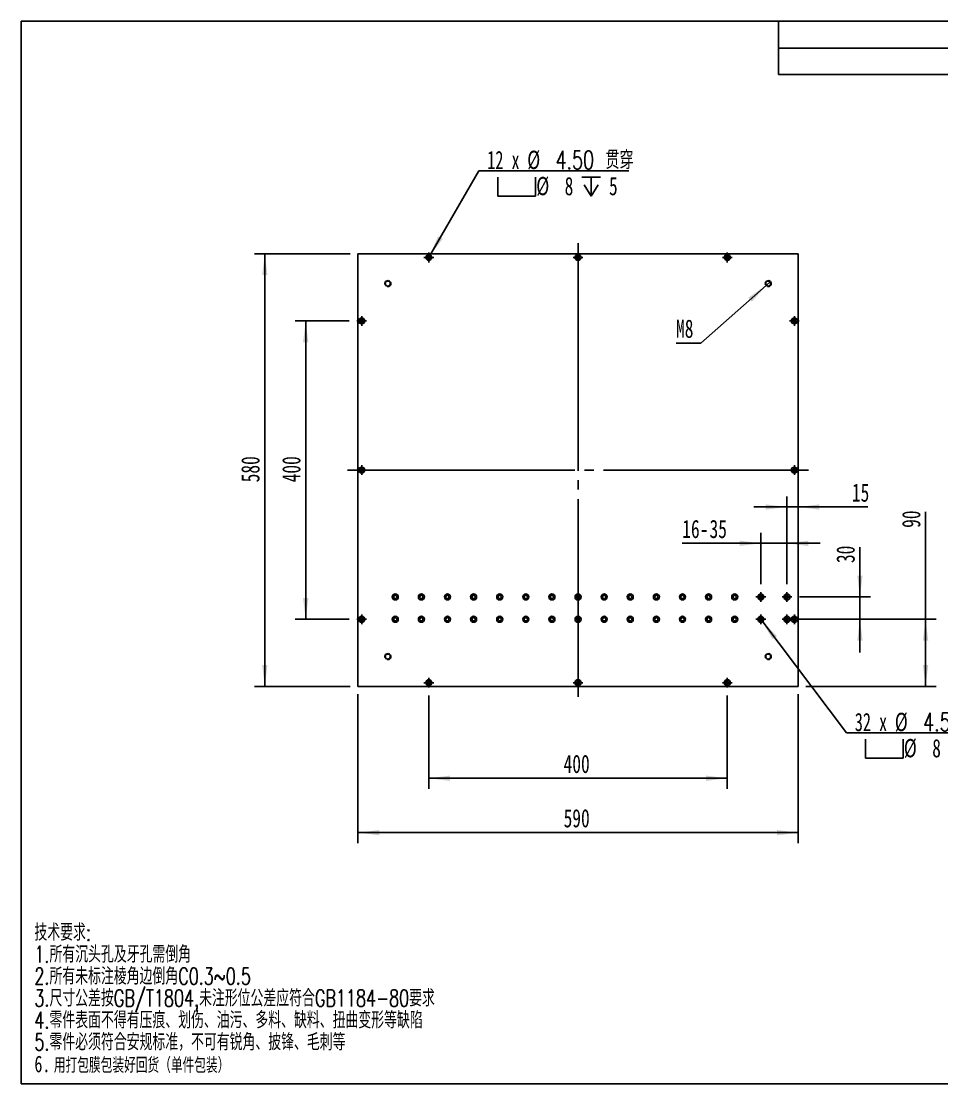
# Model space of a CAD drawing. Extents: x 2 to 292, y 3 to 207.
# Drawn here: x 2.2 to 178.5, y 3.1 to 206.6 of the extents above; entities that cross this region are included whole.
import ezdxf

# ---------------------------------------------------------------- set-up
doc = ezdxf.new("R2010")
doc.units = 0
doc.linetypes.add('SLD-中心线', pattern=[34.29, 30.48, -1.27, 1.27, -1.27])
doc.linetypes.add('SLD-实线', pattern=[0])
doc.layers.get('0').update_dxf_attribs({"linetype": 'CONTINUOUS'})
for name, color, linetype in [('图层7', 7, 'SLD-实线'), ('图框', 7, 'SLD-实线'), ('粗实线', 7, 'SLD-实线')]:
    doc.layers.add(name, color=color, linetype=linetype)
doc.styles.add('SLDTEXTSTYLE0', font='TXT', dxfattribs={"width": 0.7, "bigfont": 'bigfont'})
doc.styles.add('SLDTEXTSTYLE10', font='TXT', dxfattribs={"width": 0.65})
doc.styles.add('SLDTEXTSTYLE2', font='TXT', dxfattribs={"width": 0.7})
doc.dimstyles.new('SLDDIMSTYLE0', dxfattribs={"dimtxt": 3.5, "dimasz": 4.08, "dimexe": 0, "dimexo": 0.0625, "dimgap": 0.875, "dimtad": 2, "dimlfac": 7, "dimrnd": 1e-09, "dimzin": 12, "dimtxsty": 'SLDTEXTSTYLE2', "dimsah": 1, "dimcen": 0.09, "dimazin": 3, "dimtfac": 1, "dimtofl": 0, "dimtmove": 0, "dimatfit": 3, "dimtolj": 1, "dimtzin": 12})
doc.dimstyles.new('SLDDIMSTYLE1', dxfattribs={"dimtxt": 3.5, "dimasz": 4.08, "dimexe": 0, "dimexo": 0.0625, "dimgap": 0.875, "dimtad": 0, "dimtih": 1, "dimtoh": 1, "dimlfac": 7, "dimrnd": 1e-09, "dimzin": 12, "dimtxsty": 'SLDTEXTSTYLE2', "dimblk1": 'NONE', "dimsah": 1, "dimcen": 0, "dimazin": 3, "dimtfac": 1, "dimtmove": 0, "dimatfit": 3, "dimtolj": 1, "dimtzin": 12})
doc.dimstyles.new('SLDDIMSTYLE2', dxfattribs={"dimtxt": 3.5, "dimasz": 4.08, "dimexe": 0, "dimexo": 0.0625, "dimgap": 0.875, "dimtad": 0, "dimtih": 1, "dimtoh": 1, "dimlfac": 7, "dimrnd": 1e-09, "dimzin": 4, "dimtxsty": 'SLDTEXTSTYLE2', "dimblk1": 'NONE', "dimsah": 1, "dimcen": 0, "dimazin": 3, "dimtfac": 1, "dimtmove": 0, "dimatfit": 3, "dimtolj": 1, "dimtzin": 12})
doc.dimstyles.new('SLDDIMSTYLE3', dxfattribs={"dimtxt": 3.5, "dimasz": 4.08, "dimexe": 0, "dimexo": 0.0625, "dimgap": 0.875, "dimtad": 2, "dimlfac": 7, "dimrnd": 1e-09, "dimzin": 12, "dimtxsty": 'SLDTEXTSTYLE2', "dimsah": 1, "dimcen": 0.09, "dimazin": 3, "dimtfac": 1, "dimtmove": 0, "dimatfit": 3, "dimtolj": 1, "dimtzin": 12})

# ---------------------------------------------------------------- blocks, each defined once
blk = doc.blocks.new('SW_NOTE_3')
at = {"layer": '图层7', "color": 0, "attachment_point": 1}
for s, insert, char_height, style in [('\\M+18B5A术\\M+19776\\M+18B81:', (0, 4.13), 3.2, 'SLDTEXTSTYLE0'), ('1.\\M+18F8A\\M+1974C沉头\\M+18D45\\M+18B79\\M+189E5\\M+18D45\\M+18EF9\\M+1937C\\M+18A70', (0, -0.07), 3.2, 'SLDTEXTSTYLE0'), ('2.\\M+18F8A\\M+1974C\\M+196A2标\\M+1928D棱\\M+18A70边\\M+1937C\\M+18A70C0.3~0.5', (0, -4.27), 3.2, 'SLDTEXTSTYLE0'), ('3.\\M+18EDA\\M+190A1\\M+18CF6\\M+18DB7\\M+188C2GB/T1804,\\M+196A2\\M+1928D\\M+18C60\\M+188CA\\M+18CF6\\M+18DB7应\\M+19584\\M+18D87GB1184-80\\M+19776\\M+18B81', (0, -8.47), 3.2, 'SLDTEXTSTYLE0'), ('4.\\M+197EB\\M+18C8F\\M+1955C\\M+196CA\\M+19573\\M+193BE\\M+1974C压\\M+18DAD\\M+18141划伤\\M+18141\\M+196FB污\\M+18141\\M+191BD\\M+197BF\\M+18141\\M+1E39E\\M+197BF\\M+18141扭\\M+18BC8变\\M+18C60\\M+19399\\M+1E39E\\M+1E89C', (0, -12.67), 3.2, 'SLDTEXTSTYLE0'), ('5.\\M+197EB\\M+18C8F\\M+1954B须\\M+19584\\M+18D87\\M+188C0规标\\M+18F79\\M+18143\\M+19573\\M+189C2\\M+1974C锐\\M+18A70\\M+18141\\M+194E2锋\\M+18141\\M+196D1\\M+18E68\\M+19399', (0, -16.87), 3.2, 'SLDTEXTSTYLE0'), ('6.', (0, -21.07), 3.2, 'SLDTEXTSTYLE2'), ('\\M+19770\\M+191C5\\M+195EF\\M+1968C\\M+195EF\\M+19195\\M+18D44\\M+189F1货\\M+18169单\\M+18C8F\\M+195EF\\M+19195\\M+1816A', (3.72, -21.47), 2.91042, 'SLDTEXTSTYLE0')]:
    blk.add_mtext(s, dxfattribs=dict(at, insert=insert, char_height=char_height, style=style))
blk = doc.blocks.new('_D')
at = {"layer": '图框', "color": 5}
for p, q in [((66.67, 77.68), (66.67, 49.18)), ((150.96, 77.68), (150.96, 49.18)), ((66.67, 51.18), (150.96, 51.18))]:
    blk.add_line(p, q, dxfattribs=at)
for points in [[(66.67, 51.18), (70.75, 50.68), (70.75, 51.69)], [(150.96, 51.18), (146.88, 51.69), (146.88, 50.68)]]:
    blk.add_solid(points, dxfattribs=at)
at = {"layer": '图框', "color": 5, "insert": (106.05, 55.7), "char_height": 3.5, "attachment_point": 1, "style": 'SLDTEXTSTYLE2'}
blk.add_mtext('590', dxfattribs=at)
blk = doc.blocks.new('_D_1')
at = {"layer": '图框', "color": 5}
for p, q in [((65.17, 162.04), (46.84, 162.04)), ((48.84, 162.04), (48.84, 79.18)), ((65.17, 79.18), (46.84, 79.18))]:
    blk.add_line(p, q, dxfattribs=at)
for points in [[(48.84, 162.04), (48.33, 157.96), (49.34, 157.96)], [(48.84, 79.18), (49.34, 83.26), (48.33, 83.26)]]:
    blk.add_solid(points, dxfattribs=at)
at = {"layer": '图框', "color": 5, "insert": (44.32, 118.27), "char_height": 3.5, "attachment_point": 1, "rotation": 90, "style": 'SLDTEXTSTYLE2'}
blk.add_mtext('580', dxfattribs=at)
blk = doc.blocks.new('_D_2')
at = {"layer": '图框', "color": 5}
for p, q in [((80.24, 77.47), (80.24, 59.6)), ((137.39, 77.47), (137.39, 59.6)), ((80.24, 61.6), (137.39, 61.6))]:
    blk.add_line(p, q, dxfattribs=at)
for points in [[(80.24, 61.6), (84.32, 61.09), (84.32, 62.11)], [(137.39, 61.6), (133.31, 62.11), (133.31, 61.09)]]:
    blk.add_solid(points, dxfattribs=at)
at = {"layer": '图框', "color": 5, "insert": (106.05, 66.11), "char_height": 3.5, "attachment_point": 1, "style": 'SLDTEXTSTYLE2'}
blk.add_mtext('400', dxfattribs=at)
blk = doc.blocks.new('_D_3')
at = {"layer": '图框', "color": 5}
for p, q in [((64.96, 149.18), (54.67, 149.18)), ((56.67, 149.18), (56.67, 92.04)), ((64.96, 92.04), (54.67, 92.04))]:
    blk.add_line(p, q, dxfattribs=at)
for points in [[(56.67, 149.18), (56.16, 145.1), (57.18, 145.1)], [(56.67, 92.04), (57.18, 96.12), (56.16, 96.12)]]:
    blk.add_solid(points, dxfattribs=at)
at = {"layer": '图框', "color": 5, "insert": (52.16, 118.27), "char_height": 3.5, "attachment_point": 1, "rotation": 90, "style": 'SLDTEXTSTYLE2'}
blk.add_mtext('400', dxfattribs=at)
blk = doc.blocks.new('_D_4')
at = {"layer": '图框', "color": 5}
for p, q in [((145.67, 156.7), (144.81, 155.95)), ((144.81, 155.95), (132.33, 144.94)), ((132.33, 144.94), (127.58, 144.94))]:
    blk.add_line(p, q, dxfattribs=at)
blk.add_solid([(144.81, 155.95), (141.42, 153.63), (142.09, 152.87)], dxfattribs=at)
at = {"layer": '图框', "color": 5, "insert": (127.58, 149.45), "char_height": 3.5, "attachment_point": 1, "style": 'SLDTEXTSTYLE2'}
blk.add_mtext('M8', dxfattribs=at)
blk = doc.blocks.new('_NONE')
blk = doc.blocks.new('SW_SYMBOL_HOLE_SPOT')
at = {"layer": '图框', "color": 0}
for p, q in [((0, 875), (0, 75)), ((1600, 75), (1600, 875)), ((0, 75), (1600, 75))]:
    blk.add_line(p, q, dxfattribs=at)
blk = doc.blocks.new('SW_SYMBOL_HOLE_DEPTH')
at = {"layer": '图框', "color": 0}
for p, q in [((0, 875), (800, 875)), ((100, 555), (400, 75)), ((400, 875), (400, 75)), ((700, 555), (400, 75))]:
    blk.add_line(p, q, dxfattribs=at)
blk = doc.blocks.new('_D_5')
at = {"layer": '图框'}
for p, q in [((80.4, 161.6), (89.84, 177.94)), ((89.84, 177.94), (118.53, 177.94)), ((80.08, 161.05), (80.4, 161.6))]:
    blk.add_line(p, q, dxfattribs=at)
blk.add_solid([(80.4, 161.6), (82.88, 164.88), (82.01, 165.39)], dxfattribs=at)
at = {"layer": '图框', "xscale": 0.004511737089201878, "yscale": 0.004511737089201878, "zscale": 0.004511737089201878}
for name, p in [('SW_SYMBOL_HOLE_SPOT', (93.46, 172.76)), ('SW_SYMBOL_HOLE_DEPTH', (109.53, 172.76))]:
    blk.add_blockref(name, p, dxfattribs=at)
at = {"layer": '图框', "char_height": 3.5, "attachment_point": 1}
for s, insert, style in [('12 x', (91.43, 181.76), 'SLDTEXTSTYLE10'), ('%%c', (99.09, 181.78), 'SLDTEXTSTYLE2'), ('4.50 贯\\M+190FA', (104.52, 181.76), 'SLDTEXTSTYLE0'), ('%%c', (100.82, 176.76), 'SLDTEXTSTYLE2'), ('8', (106.25, 176.75), 'SLDTEXTSTYLE2'), ('5', (114.74, 176.75), 'SLDTEXTSTYLE2')]:
    blk.add_mtext(s, dxfattribs=dict(at, insert=insert, style=style))
blk = doc.blocks.new('_D_6')
at = {"layer": '图框', "color": 5}
for p, q in [((162.79, 96.33), (162.79, 105.88)), ((151.24, 96.33), (164.79, 96.33)), ((162.79, 96.33), (162.79, 92.04)), ((151.24, 92.04), (164.79, 92.04)), ((162.79, 92.04), (162.79, 85.69))]:
    blk.add_line(p, q, dxfattribs=at)
for points in [[(162.79, 96.33), (163.3, 100.41), (162.28, 100.41)], [(162.79, 92.04), (162.28, 87.96), (163.3, 87.96)]]:
    blk.add_solid(points, dxfattribs=at)
at = {"layer": '图框', "color": 5, "insert": (158.28, 102.81), "char_height": 3.5, "attachment_point": 1, "rotation": 90, "style": 'SLDTEXTSTYLE2'}
blk.add_mtext('30', dxfattribs=at)
blk = doc.blocks.new('_D_7')
at = {"layer": '图框', "color": 5}
for p, q in [((175.36, 92.04), (175.36, 112.62)), ((151.24, 92.04), (177.36, 92.04)), ((175.36, 92.04), (175.36, 79.18)), ((152.46, 79.18), (177.36, 79.18))]:
    blk.add_line(p, q, dxfattribs=at)
for points in [[(175.36, 92.04), (174.85, 87.96), (175.87, 87.96)], [(175.36, 79.18), (175.87, 83.26), (174.85, 83.26)]]:
    blk.add_solid(points, dxfattribs=at)
at = {"layer": '图框', "color": 5, "insert": (170.85, 109.55), "char_height": 3.5, "attachment_point": 1, "rotation": 90, "style": 'SLDTEXTSTYLE2'}
blk.add_mtext('90', dxfattribs=at)
blk = doc.blocks.new('_D_8')
at = {"layer": '图框', "color": 5}
for p, q in [((148.81, 98.76), (148.81, 115.55)), ((148.81, 113.55), (142.46, 113.55)), ((148.81, 113.55), (150.96, 113.55)), ((150.96, 113.55), (164.33, 113.55))]:
    blk.add_line(p, q, dxfattribs=at)
for points in [[(148.81, 113.55), (144.73, 114.05), (144.73, 113.04)], [(150.96, 113.55), (155.04, 113.04), (155.04, 114.05)]]:
    blk.add_solid(points, dxfattribs=at)
at = {"layer": '图框', "color": 5, "insert": (161.25, 118.06), "char_height": 3.5, "attachment_point": 1, "style": 'SLDTEXTSTYLE2'}
blk.add_mtext('15', dxfattribs=at)
blk = doc.blocks.new('_D_9')
at = {"layer": '图框', "color": 5}
for p, q in [((143.81, 98.76), (143.81, 108.59)), ((148.81, 98.76), (148.81, 108.59)), ((143.81, 106.59), (128.77, 106.59)), ((148.81, 106.59), (143.81, 106.59)), ((148.81, 106.59), (155.16, 106.59))]:
    blk.add_line(p, q, dxfattribs=at)
for points in [[(143.81, 106.59), (139.73, 107.1), (139.73, 106.08)], [(148.81, 106.59), (152.89, 106.08), (152.89, 107.1)]]:
    blk.add_solid(points, dxfattribs=at)
at = {"layer": '图框', "color": 5, "char_height": 3.5, "attachment_point": 1, "style": 'SLDTEXTSTYLE2'}
for s, insert in [('16-', (128.77, 111.1)), ('35', (133.99, 111.1))]:
    blk.add_mtext(s, dxfattribs=dict(at, insert=insert))
blk = doc.blocks.new('_D_10')
at = {"layer": '图框', "color": 5}
for p, q in [((143.62, 92.3), (144.01, 91.78)), ((144.01, 91.78), (160.22, 70.3)), ((160.22, 70.3), (188.91, 70.3))]:
    blk.add_line(p, q, dxfattribs=at)
blk.add_solid([(144.01, 91.78), (146.06, 88.22), (146.87, 88.83)], dxfattribs=at)
at = {"layer": '图框', "color": 5, "xscale": 0.004511737089201878, "yscale": 0.004511737089201878, "zscale": 0.004511737089201878}
for name, p in [('SW_SYMBOL_HOLE_SPOT', (163.84, 65.12)), ('SW_SYMBOL_HOLE_DEPTH', (179.91, 65.12))]:
    blk.add_blockref(name, p, dxfattribs=at)
at = {"layer": '图框', "color": 5, "char_height": 3.5, "attachment_point": 1}
for s, insert, style in [('32 x', (161.81, 74.12), 'SLDTEXTSTYLE10'), ('%%c', (169.47, 74.14), 'SLDTEXTSTYLE2'), ('4.50 贯\\M+190FA', (174.9, 74.12), 'SLDTEXTSTYLE0'), ('%%c', (171.2, 69.12), 'SLDTEXTSTYLE2'), ('8', (176.63, 69.11), 'SLDTEXTSTYLE2'), ('5', (185.12, 69.11), 'SLDTEXTSTYLE2')]:
    blk.add_mtext(s, dxfattribs=dict(at, insert=insert, style=style))
blk = doc.blocks.new('SW_CENTERMARKSYMBOL_0')
at = {"layer": '图框', "color": 0}
for p, q in [((-0.71, 0), (-0.93, 0)), ((0, 0), (-0.36, 0)), ((0, 0.71), (0, 0.93)), ((0, 0), (0, 0.36)), ((0, 0), (0, -0.36)), ((0, 0), (0.36, 0)), ((0.71, 0), (0.93, 0)), ((0, -0.71), (0, -0.93))]:
    blk.add_line(p, q, dxfattribs=at)
blk = doc.blocks.new('SW_CENTERMARKSYMBOL_1')
at = {"layer": '图框', "color": 0}
for p, q in [((-0.71, 0), (-0.93, 0)), ((0, 0), (-0.36, 0)), ((0, 0.71), (0, 0.93)), ((0, 0), (0, 0.36)), ((0, 0), (0, -0.36)), ((0, 0), (0.36, 0)), ((0.71, 0), (0.93, 0)), ((0, -0.71), (0, -0.93))]:
    blk.add_line(p, q, dxfattribs=at)
blk = doc.blocks.new('SW_CENTERMARKSYMBOL_2')
at = {"layer": '图框', "color": 0}
for p, q in [((-0.71, 0), (-0.93, 0)), ((0, 0), (-0.36, 0)), ((0, 0.71), (0, 0.93)), ((0, 0), (0, 0.36)), ((0, 0), (0, -0.36)), ((0, 0), (0.36, 0)), ((0.71, 0), (0.93, 0)), ((0, -0.71), (0, -0.93))]:
    blk.add_line(p, q, dxfattribs=at)
blk = doc.blocks.new('SW_CENTERMARKSYMBOL_3')
at = {"layer": '图框', "color": 0}
for p, q in [((-0.71, 0), (-0.93, 0)), ((0, 0), (-0.36, 0)), ((0, 0.71), (0, 0.93)), ((0, 0), (0, 0.36)), ((0, 0), (0, -0.36)), ((0, 0), (0.36, 0)), ((0.71, 0), (0.93, 0)), ((0, -0.71), (0, -0.93))]:
    blk.add_line(p, q, dxfattribs=at)
blk = doc.blocks.new('SW_CENTERMARKSYMBOL_4')
at = {"layer": '图框', "color": 0}
for p, q in [((-0.71, 0), (-0.93, 0)), ((0, 0), (-0.36, 0)), ((0, 0.71), (0, 0.93)), ((0, 0), (0, 0.36)), ((0, 0), (0, -0.36)), ((0, 0), (0.36, 0)), ((0.71, 0), (0.93, 0)), ((0, -0.71), (0, -0.93))]:
    blk.add_line(p, q, dxfattribs=at)
blk = doc.blocks.new('SW_CENTERMARKSYMBOL_5')
at = {"layer": '图框', "color": 0}
for p, q in [((-0.71, 0), (-0.93, 0)), ((0, 0), (-0.36, 0)), ((0, 0.71), (0, 0.93)), ((0, 0), (0, 0.36)), ((0, 0), (0, -0.36)), ((0, 0), (0.36, 0)), ((0.71, 0), (0.93, 0)), ((0, -0.71), (0, -0.93))]:
    blk.add_line(p, q, dxfattribs=at)
blk = doc.blocks.new('SW_CENTERMARKSYMBOL_6')
at = {"layer": '图框', "color": 0}
for p, q in [((-0.71, 0), (-0.93, 0)), ((0, 0), (-0.36, 0)), ((0, 0.71), (0, 0.93)), ((0, 0), (0, 0.36)), ((0, 0), (0, -0.36)), ((0, 0), (0.36, 0)), ((0.71, 0), (0.93, 0)), ((0, -0.71), (0, -0.93))]:
    blk.add_line(p, q, dxfattribs=at)
blk = doc.blocks.new('SW_CENTERMARKSYMBOL_7')
at = {"layer": '图框', "color": 0}
for p, q in [((-0.71, 0), (-0.93, 0)), ((0, 0), (-0.36, 0)), ((0, 0.71), (0, 0.93)), ((0, 0), (0, 0.36)), ((0, 0), (0, -0.36)), ((0, 0), (0.36, 0)), ((0.71, 0), (0.93, 0)), ((0, -0.71), (0, -0.93))]:
    blk.add_line(p, q, dxfattribs=at)
blk = doc.blocks.new('SW_CENTERMARKSYMBOL_8')
at = {"layer": '图框', "color": 0}
for p, q in [((-0.71, 0), (-0.93, 0)), ((0, 0), (-0.36, 0)), ((0, 0.71), (0, 0.93)), ((0, 0), (0, 0.36)), ((0, 0), (0, -0.36)), ((0, 0), (0.36, 0)), ((0.71, 0), (0.93, 0)), ((0, -0.71), (0, -0.93))]:
    blk.add_line(p, q, dxfattribs=at)
blk = doc.blocks.new('SW_CENTERMARKSYMBOL_9')
at = {"layer": '图框', "color": 0}
for p, q in [((-0.71, 0), (-0.93, 0)), ((0, 0), (-0.36, 0)), ((0, 0.71), (0, 0.93)), ((0, 0), (0, 0.36)), ((0, 0), (0, -0.36)), ((0, 0), (0.36, 0)), ((0.71, 0), (0.93, 0)), ((0, -0.71), (0, -0.93))]:
    blk.add_line(p, q, dxfattribs=at)
blk = doc.blocks.new('SW_CENTERMARKSYMBOL_10')
at = {"layer": '图框', "color": 0}
for p, q in [((-0.71, 0), (-0.93, 0)), ((0, 0), (-0.36, 0)), ((0, 0.71), (0, 0.93)), ((0, 0), (0, 0.36)), ((0, 0), (0, -0.36)), ((0, 0), (0.36, 0)), ((0.71, 0), (0.93, 0)), ((0, -0.71), (0, -0.93))]:
    blk.add_line(p, q, dxfattribs=at)
blk = doc.blocks.new('SW_CENTERMARKSYMBOL_11')
at = {"layer": '图框', "color": 0}
for p, q in [((-0.71, 0), (-0.93, 0)), ((0, 0), (-0.36, 0)), ((0, 0.71), (0, 0.93)), ((0, 0), (0, 0.36)), ((0, 0), (0, -0.36)), ((0, 0), (0.36, 0)), ((0.71, 0), (0.93, 0)), ((0, -0.71), (0, -0.93))]:
    blk.add_line(p, q, dxfattribs=at)
blk = doc.blocks.new('SW_CENTERMARKSYMBOL_12')
at = {"layer": '图框', "color": 0}
for p, q in [((-0.71, 0), (-0.93, 0)), ((0, 0), (-0.36, 0)), ((0, 0.71), (0, 0.93)), ((0, 0), (0, 0.36)), ((0, 0), (0, -0.36)), ((0, 0), (0.36, 0)), ((0.71, 0), (0.93, 0)), ((0, -0.71), (0, -0.93))]:
    blk.add_line(p, q, dxfattribs=at)
blk = doc.blocks.new('SW_CENTERMARKSYMBOL_13')
at = {"layer": '图框', "color": 0}
for p, q in [((-0.71, 0), (-0.93, 0)), ((0, 0), (-0.36, 0)), ((0, 0.71), (0, 0.93)), ((0, 0), (0, 0.36)), ((0, 0), (0, -0.36)), ((0, 0), (0.36, 0)), ((0.71, 0), (0.93, 0)), ((0, -0.71), (0, -0.93))]:
    blk.add_line(p, q, dxfattribs=at)
blk = doc.blocks.new('SW_CENTERMARKSYMBOL_14')
at = {"layer": '图框', "color": 0}
for p, q in [((-0.71, 0), (-0.93, 0)), ((0, 0), (-0.36, 0)), ((0, 0.71), (0, 0.93)), ((0, 0), (0, 0.36)), ((0, 0), (0, -0.36)), ((0, 0), (0.36, 0)), ((0.71, 0), (0.93, 0)), ((0, -0.71), (0, -0.93))]:
    blk.add_line(p, q, dxfattribs=at)
blk = doc.blocks.new('SW_CENTERMARKSYMBOL_15')
at = {"layer": '图框', "color": 0}
for p, q in [((-0.71, 0), (-0.93, 0)), ((0, 0), (-0.36, 0)), ((0, 0.71), (0, 0.93)), ((0, 0), (0, 0.36)), ((0, 0), (0, -0.36)), ((0, 0), (0.36, 0)), ((0.71, 0), (0.93, 0)), ((0, -0.71), (0, -0.93))]:
    blk.add_line(p, q, dxfattribs=at)

msp = doc.modelspace()

# ---------------------------------------------------------------- linework, layer by layer
at = {"color": 7, "linetype": 'SLD-实线'}
for p, q in [((150.9578, 162.0409), (66.6721, 162.0409)), ((66.6721, 162.0409), (66.6721, 79.1837)), ((150.9578, 79.1837), (150.9578, 162.0409)), ((66.6721, 79.1837), (150.9578, 79.1837))]:
    msp.add_line(p, q, dxfattribs=at)
for centre, radius in [((80.2435, 161.3266), 0.5714), ((80.2435, 161.3266), 0.3214), ((108.8149, 161.3266), 0.5714), ((108.8149, 161.3266), 0.3214), ((137.3863, 161.3266), 0.5714), ((137.3863, 161.3266), 0.3214), ((72.3863, 156.3266), 0.4857), ((145.2435, 156.3266), 0.4857), ((67.3863, 149.1837), 0.5714), ((67.3863, 149.1837), 0.3214), ((150.2435, 149.1837), 0.5714), ((150.2435, 149.1837), 0.3214), ((67.3863, 120.6123), 0.5714), ((67.3863, 120.6123), 0.3214), ((150.2435, 120.6123), 0.5714), ((150.2435, 120.6123), 0.3214), ((73.8149, 96.3266), 0.5714), ((73.8149, 96.3266), 0.3214), ((78.8149, 96.3266), 0.5714), ((78.8149, 96.3266), 0.3214), ((83.8149, 96.3266), 0.5714), ((83.8149, 96.3266), 0.3214), ((88.8149, 96.3266), 0.5714), ((88.8149, 96.3266), 0.3214), ((93.8149, 96.3266), 0.5714), ((93.8149, 96.3266), 0.3214), ((98.8149, 96.3266), 0.5714), ((98.8149, 96.3266), 0.3214), ((103.8149, 96.3266), 0.5714), ((103.8149, 96.3266), 0.3214), ((108.8149, 96.3266), 0.5714), ((108.8149, 96.3266), 0.3214), ((113.8149, 96.3266), 0.5714), ((113.8149, 96.3266), 0.3214), ((118.8149, 96.3266), 0.5714), ((118.8149, 96.3266), 0.3214), ((123.8149, 96.3266), 0.5714), ((123.8149, 96.3266), 0.3214), ((128.8149, 96.3266), 0.5714), ((128.8149, 96.3266), 0.3214), ((133.8149, 96.3266), 0.5714), ((133.8149, 96.3266), 0.3214), ((138.8149, 96.3266), 0.5714), ((138.8149, 96.3266), 0.3214), ((143.8149, 96.3266), 0.5714), ((143.8149, 96.3266), 0.3214), ((148.8149, 96.3266), 0.5714), ((148.8149, 96.3266), 0.3214), ((67.3863, 92.0409), 0.5714), ((67.3863, 92.0409), 0.3214), ((73.8149, 92.0409), 0.5714), ((73.8149, 92.0409), 0.3214), ((78.8149, 92.0409), 0.5714), ((78.8149, 92.0409), 0.3214), ((83.8149, 92.0409), 0.5714), ((83.8149, 92.0409), 0.3214), ((88.8149, 92.0409), 0.5714), ((88.8149, 92.0409), 0.3214), ((93.8149, 92.0409), 0.5714), ((93.8149, 92.0409), 0.3214), ((98.8149, 92.0409), 0.5714), ((98.8149, 92.0409), 0.3214), ((103.8149, 92.0409), 0.5714), ((103.8149, 92.0409), 0.3214), ((108.8149, 92.0409), 0.5714), ((108.8149, 92.0409), 0.3214), ((113.8149, 92.0409), 0.5714), ((113.8149, 92.0409), 0.3214), ((118.8149, 92.0409), 0.5714), ((118.8149, 92.0409), 0.3214), ((123.8149, 92.0409), 0.5714), ((123.8149, 92.0409), 0.3214), ((128.8149, 92.0409), 0.5714), ((128.8149, 92.0409), 0.3214), ((133.8149, 92.0409), 0.5714), ((133.8149, 92.0409), 0.3214), ((138.8149, 92.0409), 0.5714), ((138.8149, 92.0409), 0.3214), ((143.8149, 92.0409), 0.5714), ((143.8149, 92.0409), 0.3214), ((148.8149, 92.0409), 0.5714), ((148.8149, 92.0409), 0.3214), ((150.2435, 92.0409), 0.5714), ((150.2435, 92.0409), 0.3214), ((72.3863, 84.898), 0.4857), ((145.2435, 84.898), 0.4857), ((80.2435, 79.898), 0.5714), ((80.2435, 79.898), 0.3214), ((108.8149, 79.898), 0.5714), ((108.8149, 79.898), 0.3214), ((137.3863, 79.898), 0.5714), ((137.3863, 79.898), 0.3214)]:
    msp.add_circle(centre, radius, dxfattribs=at)
for centre in [(72.3863, 156.3266), (145.2435, 156.3266), (72.3863, 84.898), (145.2435, 84.898)]:
    msp.add_arc(centre, 0.5714, 255, 195, dxfattribs=at)
at = {"layer": '图层7', "color": 5}
for p, q in [((147.2034, 206.5709), (147.2034, 196.3543)), ((147.2034, 201.4421), (292.2034, 201.4421)), ((147.2034, 196.3543), (292.2034, 196.3543))]:
    msp.add_line(p, q, dxfattribs=at)
at = {"layer": '图框', "color": 5, "linetype": 'SLD-中心线', "ltscale": 1.428571}
for p, q in [((108.8149, 164.0409), (108.8149, 77.1837)), ((64.6721, 120.6123), (152.9578, 120.6123))]:
    msp.add_line(p, q, dxfattribs=at)
at = {"layer": '粗实线', "color": 5}
for p, q in [((2.2034, 206.5709), (2.2034, 3.096)), ((2.2034, 206.5709), (292.2034, 206.5709)), ((2.2034, 3.096), (292.2034, 3.096))]:
    msp.add_line(p, q, dxfattribs=at)

# ---------------------------------------------------------------- block references
at = {"layer": '图层7', "color": 5}
msp.add_blockref('SW_NOTE_3', (4.7282, 29.5618), dxfattribs=at)
at = {"layer": '图框', "color": 5}
for name, p in [('SW_CENTERMARKSYMBOL_1', (80.2435, 161.3266)), ('SW_CENTERMARKSYMBOL_9', (108.8149, 161.3266)), ('SW_CENTERMARKSYMBOL_0', (137.3863, 161.3266)), ('SW_CENTERMARKSYMBOL_11', (67.3863, 149.1837)), ('SW_CENTERMARKSYMBOL_4', (150.2435, 149.1837)), ('SW_CENTERMARKSYMBOL_2', (67.3863, 120.6123)), ('SW_CENTERMARKSYMBOL_3', (150.2435, 120.6123)), ('SW_CENTERMARKSYMBOL_14', (143.8149, 96.3266)), ('SW_CENTERMARKSYMBOL_12', (148.8149, 96.3266)), ('SW_CENTERMARKSYMBOL_10', (67.3863, 92.0409)), ('SW_CENTERMARKSYMBOL_15', (143.8149, 92.0409)), ('SW_CENTERMARKSYMBOL_13', (148.8149, 92.0409)), ('SW_CENTERMARKSYMBOL_5', (150.2435, 92.0409)), ('SW_CENTERMARKSYMBOL_7', (80.2435, 79.898)), ('SW_CENTERMARKSYMBOL_8', (108.8149, 79.898)), ('SW_CENTERMARKSYMBOL_6', (137.3863, 79.898))]:
    msp.add_blockref(name, p, dxfattribs=at)

# ---------------------------------------------------------------- dimensions: what is measured, and where the dimension line sits
at = {"layer": '图框'}
dim = msp.add_diameter_dim_2p(p1=(80.0827, 161.0482), p2=(80.4042, 161.6049), text='12 x <> 贯穿\\P{\\fGDT;v}%%c 8 {\\fGDT;x} 5\\P', dimstyle='SLDDIMSTYLE2', dxfattribs=at)
dim.commit()
dim.dimension.update_dxf_attribs({"geometry": '_D_5', "text_midpoint": (104.9801, 177.2505), "dimtype": 163})
at = {"layer": '图框', "color": 5}
for base, p1, p2, angle, dimstyle, picture, middle in [((48.8353, 79.1837), (66.6721, 162.0409), (66.6721, 79.1837), 90, 'SLDDIMSTYLE0', '_D_1', (48.8353, 120.5714)), ((56.6721, 92.0409), (66.4578, 149.1837), (66.4578, 92.0409), 90, 'SLDDIMSTYLE0', '_D_3', (56.6721, 120.5777)), ((175.3575, 79.1837), (149.7435, 92.0409), (150.9578, 79.1837), 90, 'SLDDIMSTYLE0', '_D_7', (175.3575, 111.0874)), ((162.7896, 92.0409), (149.7435, 96.3266), (149.7435, 92.0409), 90, 'SLDDIMSTYLE3', '_D_6', (162.7896, 104.3459)), ((150.9578, 51.1837), (66.6721, 79.1837), (150.9578, 79.1837), 0, 'SLDDIMSTYLE0', '_D', (108.3534, 51.1837)), ((137.3863, 61.5997), (80.2435, 78.9694), (137.3863, 78.9694), 0, 'SLDDIMSTYLE0', '_D_2', (108.3534, 61.5997))]:
    dim = msp.add_linear_dim(base=base, p1=p1, p2=p2, angle=angle, dimstyle=dimstyle, dxfattribs=at)
    dim.commit()
    dim.dimension.update_dxf_attribs({"geometry": picture, "text_midpoint": middle, "dimtype": 160})
dim = msp.add_diameter_dim_2p(p1=(145.6722, 156.7044), p2=(144.8148, 155.9487), dimstyle='SLDDIMSTYLE1', dxfattribs=at)
dim.commit()
dim.dimension.update_dxf_attribs({"geometry": '_D_4', "text_midpoint": (129.1583, 147.108), "dimtype": 163})
dim = msp.add_linear_dim(base=(150.9578, 113.5469), p1=(148.8149, 97.2551), p2=(150.9578, 79.1837), dimstyle='SLDDIMSTYLE3', dxfattribs=at)
dim.commit()
dim.dimension.update_dxf_attribs({"geometry": '_D_8', "text_midpoint": (162.7896, 113.5469), "dimtype": 160})
dim = msp.add_linear_dim(base=(143.8149, 106.5871), p1=(148.8149, 97.2551), p2=(143.8149, 97.2551), text='16-<>', dimstyle='SLDDIMSTYLE3', dxfattribs=at)
dim.commit()
dim.dimension.update_dxf_attribs({"geometry": '_D_9', "text_midpoint": (132.9179, 106.5871), "dimtype": 160})
dim = msp.add_diameter_dim_2p(p1=(143.6213, 92.2974), p2=(144.0085, 91.7843), text='32 x <> 贯穿\\P{\\fGDT;v}%%c 8 {\\fGDT;x} 5\\P', dimstyle='SLDDIMSTYLE2', dxfattribs=at)
dim.commit()
dim.dimension.update_dxf_attribs({"geometry": '_D_10', "text_midpoint": (175.3575, 69.6112), "dimtype": 163})

doc.saveas('drawing.dxf')
